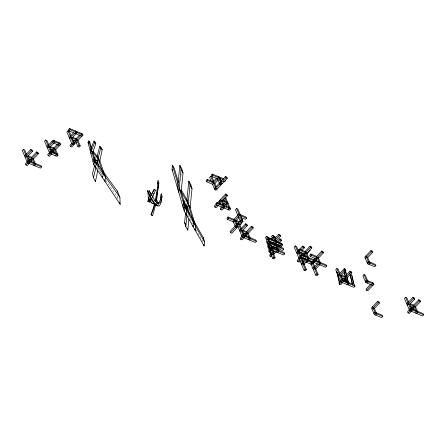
<?xml version="1.0" encoding="UTF-8"?>
<svg xmlns="http://www.w3.org/2000/svg" width="446" height="446" viewBox="0 0 446 446"><rect width="100%" height="100%" fill="white"/><g stroke="black" fill="none" stroke-linecap="round" stroke-linejoin="round"><path stroke-width="0.33" stroke-dasharray="2.23 1.67" d="M180.63 180.574L180.769 179.192M181.193 175.049L181.332 173.667M97.986 169.541L98.271 168.22M94.797 156.618L95.639 157.694M96.933 167.434L101.978 174.799M105.958 180.608L117.326 197.204L118.352 199.797M184.376 200.154L186.428 203.75M187.805 215.34L192.594 223.741M196.095 229.88L202.936 241.871M100.684 171.961L101.738 175.256M117.309 195.945L117.326 197.204"/><path stroke-width="0.67" d="M151.322 198.325C151.272 199.964 151.2 199.368 150.19 200.789L149.666 202.278A10.169 1.539 74.9 0 1 149.198 202.005L147.916 201.464L148.797 199.306M148.786 197.712L148.39 198.057L148.412 199.122L150.118 201.458L149.928 195.253M151.278 199.273L150.112 201.48M160.895 198.091L161.251 193.737L160.543 199.234L158.954 202.69A2.581 1.968 -89.1 0 1 157.856 203.136L157.009 202.952L158.531 203.521L157.7 205.879C152.616 202.356 150.575 195.939 147.704 190.721C149.371 196.112 152.153 202.807 157.416 205.645L157.7 205.879A10.169 1.539 74.9 0 1 157.176 205.35M157.773 183.903L158.113 180.435L157.36 188.803M183.696 208.143L183.011 206.944L183.429 202.835L203.354 237.768L204.563 241.899L204.145 246.008L184.22 211.081L172.05 169.363L172.468 165.254L174.442 168.716L178.456 182.47M181.065 192.298L183.033 172.97L181.829 168.839L179.85 165.377L177.53 188.156L178.216 189.355M178.74 192.287L181.059 169.508L179.85 165.377M184.22 211.081L184.638 206.972L172.468 165.254M188.909 219.109L187.788 230.153L185.809 226.691L184.605 222.56L185.592 212.898M186.082 208.065L186.434 204.614M186.857 200.438L188.825 181.109L190.799 184.572L192.009 188.703L190.041 208.031M185.809 226.691L187.008 214.961M187.498 210.127L190.029 185.246L188.825 181.109M190.659 185.954L190.799 184.572M203.214 239.134L203.354 237.768M157.003 192.025L157.159 190.659M156.959 190.637L157.131 189.338M160.61 200.304L160.766 199.245M156.78 191.914L155.364 200.176M156.669 199.836L158.871 182.67L155.816 201.118M94.675 165.55L92.528 173.6L93.443 177.748L95.444 181.438L97.847 170.199M99.614 161.931L102.218 149.75L101.292 147.704L99.793 146.327L97.005 156.802M155.777 204.43L152.627 215.535L151.055 214.766L152.627 215.535M93.443 177.748L95.996 167.289M96.955 163.37L100.645 148.267L99.793 146.327M154.4 204.491L151.055 214.766M95.745 161.524L96.102 160.181M155.046 204.207L153.117 210.306L151.244 214.598M93.822 164.725L94.647 161.792L88.76 140.93L88.007 142.452L93.822 164.725L120.147 204.329L119.885 197.244L117.237 190.921L93.872 159.049L93.052 161.764M151.657 194.545L153.87 189.656L155.063 189.795L155.392 190.225L154.823 191.88L152.309 197.545M92.456 153.268L95.795 143.69L95.165 142.068L94.017 141.014L90.164 150.709M153.669 194.094L153.959 193.28M94.017 141.014L94.602 142.558L90.722 152.855L91.369 153.703M153.078 195.649L152.46 197.104M155.392 190.225L154.11 189.689L151.066 195.147M155.498 200.65L155.849 199.195M155.593 199.875L155.86 199.306M155.091 204.123L155.342 204.513A10.23 1.55 74.9 0 0 156.122 205.115L157.248 202.986A10.236 1.55 74.9 0 1 156.802 202.802M151.227 195.197L149.053 190.559L154.511 200.092L156.702 202.568L158.531 203.521L156.295 199.122L156.646 199.97L155.749 201.269A2.581 1.968 -89.1 0 1 155.409 201.514M156.646 199.97L155.788 201.235L156.474 202.406M155.303 200.349L154.656 201.018M153.535 203.839L152.231 203.421L150.731 202.15L148.412 199.122L148.791 198.71M26.509 154.16L24.692 149.895L23.409 149.36L22.3 150.542L27.501 162.734L40.458 168.136L41.567 166.955L41.049 165.75L28.092 160.343L26.983 161.524M24.642 156.033L30.791 149.477L32.073 150.018L32.591 151.222L27.39 156.769M25.16 157.243L31.304 150.687L30.791 149.477M48.787 144.872L46.964 140.607L45.682 140.072L44.572 141.254L49.774 153.441L56.893 156.412L58.002 155.23L55.404 149.142M27.329 161.826L25.439 163.838L25.952 165.048L27.239 165.583L29.603 163.063M28.75 160.309L30.166 158.798M31.426 157.46L36.628 151.913L37.91 152.448L38.428 153.658L33.221 159.205M27.501 162.734L28.611 161.552L23.409 149.36M25.952 165.048L28.321 162.528M29.737 161.017L37.141 153.123L36.628 151.913M28.784 163.269L29.893 162.088L27.557 156.607M31.019 161.552L31.967 160.543M46.914 146.745L53.063 140.189L60.182 143.16L60.701 144.37L55.499 149.917M47.432 147.949L53.581 141.399L53.063 140.189M49.662 147.481L54.864 141.934L54.345 140.724M33.338 165.171L34.442 163.989L31.588 157.287M77.771 140.624L82.973 135.082L82.454 133.872L69.504 128.465L68.394 129.647L68.907 130.856L81.863 136.259M34.621 165.706L35.73 164.524L33.132 158.43M71.059 135.578L69.242 131.319L67.954 130.784L66.844 131.966L72.046 144.153L73.328 144.688L74.437 143.506L71.839 137.418M68.907 130.856L70.016 129.674L69.504 128.465M49.255 152.237L50.365 151.055L57.484 154.026M49.601 152.532L47.711 154.55L48.229 155.76L49.512 156.295L51.401 154.277M51.022 151.021L52.444 149.51M53.698 148.172L57.484 144.136M49.774 153.441L50.883 152.259L45.682 140.072M48.229 155.76L50.593 153.24M52.009 151.724L59.413 143.835L58.9 142.625M51.056 153.981L52.165 152.8L49.567 146.706M53.297 152.264L54.239 151.255M69.186 137.457L73.445 132.919M69.704 138.661L75.853 132.111L75.335 130.901M71.934 138.188L77.136 132.646L76.623 131.436M55.611 155.877L56.72 154.695L53.86 148M71.878 143.244L69.983 145.262L70.501 146.472L71.784 147.007L76.511 141.962M73.295 141.733L74.716 140.222M75.971 138.879L79.756 134.848M72.046 144.153L73.155 142.971L67.954 130.784M70.501 146.472L72.391 144.454M73.813 142.943L81.69 134.541L81.172 133.337M77.676 139.854L80.274 145.942L79.165 147.124L77.883 146.589L78.992 145.407L76.132 138.706M213.149 181.862L207.212 179.387L206.102 180.569L206.621 181.778L213.149 184.499M223.429 178.679L212.251 174.012L211.142 175.194L211.66 176.404L217.592 178.879M213.812 181.126L211.989 176.867L210.707 176.332L209.598 177.514L211.159 181.165M206.621 181.778L207.73 180.597L207.212 179.387M211.66 176.404L212.77 175.222L212.251 174.012M212.887 181.996L216.672 177.96M212.458 184.209L218.607 177.659M214.688 183.741L218.468 179.705M214.281 188.496L225.47 176.566L226.758 177.101L227.27 178.311L216.081 190.236L214.799 189.701L212.463 184.22M214.799 189.701L225.988 177.776L225.47 176.566M225.726 180.63L224.617 181.812L223.429 181.316M230.008 207.858L217.051 202.451L215.942 203.632L216.455 204.842L229.411 210.244L230.521 209.062L225.581 197.483M222.18 201.313L227.382 195.766L226.869 194.556L225.587 194.021L214.398 205.946L214.911 207.156L216.193 207.691L218.562 205.171M216.455 204.842L217.564 203.66L217.051 202.451M214.911 207.156L216.806 205.138M218.222 203.627L226.1 195.231L225.587 194.021M219.504 204.162L220.452 203.153M221.651 206.872L220.235 208.382L220.748 209.592L222.03 210.127L224.399 207.607M223.541 204.853L224.489 203.844M222.292 207.273L223.401 206.091L220.547 199.395M220.748 209.592L223.111 207.072M224.059 206.063L226.897 203.036M223.58 207.808L224.689 206.626L222.348 201.146M228.129 209.709L229.238 208.527L224.817 198.163M234.568 219.688L228.04 216.968L226.93 218.15L227.449 219.354L233.972 222.08M239.747 224.795L243.059 221.266L237.857 209.074L236.575 208.538L235.466 209.72L240.667 221.913L241.949 222.448M227.449 219.354L228.558 218.172L228.04 216.968M233.715 219.577L238.917 214.03L246.036 217.001L246.549 218.205L245.445 219.387L241.292 217.659M233.28 221.79L239.43 215.24L246.549 218.205M235.51 221.316L239.296 217.286M241.593 229.082L239.519 224.21L238.231 223.675L237.127 224.856L242.323 237.049L255.279 242.451L256.389 241.269L255.876 240.065L242.919 234.657L241.81 235.839M238.326 226.306L231.87 233.191L230.588 232.656L237.517 225.263M238.465 224.26L241.771 220.731L236.575 208.538M240.405 224.762L241.509 223.58M239.469 230.348L245.618 223.792L246.9 224.332L247.413 225.537L242.211 231.084M239.981 231.558L246.131 225.001L245.618 223.792M242.156 236.14L240.26 238.153L240.779 239.363L242.061 239.898L244.425 237.378M243.572 234.624L244.52 233.62M246.248 231.775L251.449 226.228L252.737 226.763L253.25 227.973L248.048 233.52M242.323 237.049L243.432 235.867L238.231 223.675M240.779 239.363L243.142 236.843M244.09 235.834L251.968 227.438L251.449 226.228M243.611 237.584L244.715 236.402L242.117 230.309M245.372 236.369L246.32 235.36M248.16 239.485L249.269 238.303L246.409 231.602M249.442 240.02L250.552 238.839L247.954 232.745M267.845 236.759L266.563 236.224L265.454 237.406L270.655 249.598L283.611 255L284.715 253.819L284.202 252.614L271.246 247.207L270.137 248.389M272.01 239.017L267.856 237.283L266.747 238.465L267.265 239.669L268.453 240.165M267.265 239.669L268.375 238.487L267.856 237.283M280.261 247.474L282.625 244.954L282.112 243.745L269.155 238.342L268.046 239.524L268.559 240.728L281.515 246.136M267.238 241.052L266.502 241.838L271.698 254.03L272.985 254.566L274.089 253.384L272.534 249.727M273.933 235.822L272.645 235.282L271.542 236.464L272.316 238.292M268.559 240.728L269.668 239.547L269.155 238.342M267.795 242.897L269.685 240.879M271.107 239.368L273.944 236.341L275.227 236.876L275.745 238.086L273.376 240.606M268.308 244.107L270.677 241.581M272.093 240.071L274.457 237.551L273.944 236.341M270.198 242.775L269.089 243.956L269.607 245.161L282.563 250.568L283.673 249.386L283.154 248.182L270.198 242.775L270.716 243.979L283.673 249.386M268.492 245.261L267.544 246.27L272.746 258.463L274.028 258.998L275.137 257.816L273.32 253.551M275.422 237.874L278.733 234.345L280.016 234.88L280.534 236.09L275.801 241.13M271.012 243.126L271.96 242.122M269.607 245.161L270.716 243.979M271.843 243.444L272.79 242.44M275.466 239.586L279.246 235.555L278.733 234.345M268.843 247.329L269.785 246.32M272.155 243.8L273.571 242.29M269.356 248.539L270.304 247.53M273.142 244.503L275.505 241.983L274.468 239.547M276.944 241.804L279.781 238.777L281.064 239.312L281.577 240.522L279.213 243.042M272.06 247.563L273.008 246.554M274.424 245.038L276.788 242.518L274.97 238.259M270.655 249.598L271.759 248.416L270.46 245.367M270.393 252.447L269.105 251.912L270.053 250.903M272.891 247.881L273.838 246.872M277.93 242.507L280.294 239.987L279.781 238.777M269.886 251.761L270.834 250.752M273.197 248.232L274.619 246.722M271.937 250.134L273.047 248.952L271.486 245.294M276.849 245.562L278.271 244.051M270.404 252.971L271.346 251.962M274.658 248.433L276.553 246.415L275.511 243.979M271.056 253.623L269.635 255.134L270.153 256.344L271.436 256.879M277.986 246.237L279.408 244.726M273.108 251.996L274.05 250.986M275.472 249.476L277.836 246.95L276.537 243.906M271.698 254.03L272.807 252.849L271.508 249.805M270.153 256.344L271.569 254.833M273.465 252.815L274.881 251.304M278.979 246.939L281.342 244.419L280.824 243.209M273.799 254.359L276.169 251.839M277.897 249.994L279.313 248.483M276.487 252.029L277.596 250.847L276.297 247.803M277.774 252.57L278.884 251.388L277.585 248.338M272.746 258.463L273.855 257.281L272.556 254.237M298.374 250.724L296.557 246.46L295.274 245.924L294.165 247.106L304.049 270.276L305.332 270.817L306.441 269.635L303.843 263.541M305.097 251.572L299.16 249.097L298.051 250.278L298.569 251.488L305.097 254.214M296.506 252.598L298.402 250.58M299.344 249.57L302.656 246.041L303.938 246.577L304.456 247.786L302.093 250.306M298.569 251.488L299.679 250.306L299.16 249.097M297.025 253.802L299.389 251.282M300.805 249.771L303.168 247.251L302.656 246.041M299.255 253.334L300.197 252.325M301.502 254.588L300.398 255.77L300.911 256.98L325.541 267.254L326.65 266.072L326.132 264.868L301.502 254.588L302.02 255.798L326.65 266.072M298.848 258.089L300.743 256.071M301.686 255.062L303.581 253.044M304.835 251.706L310.037 246.164L311.319 246.699L311.838 247.904L306.636 253.451M299.194 258.385L297.304 260.403L297.817 261.612L299.104 262.148L300.52 260.637M300.911 256.98L302.02 255.798M299.366 259.293L301.256 257.281M303.146 255.263L310.555 247.368L310.037 246.164M297.817 261.612L299.712 259.594M301.596 258.825L302.539 257.816M303.96 256.305L305.376 254.789M302.416 258.619L303.358 257.61M306.982 253.752L310.293 250.223M301.189 263.58L305.923 258.535M316.766 256.444L310.834 253.969L309.725 255.151L310.243 256.361L316.175 258.836M301.708 264.785L307.857 258.234L304.997 251.533M310.243 256.361L311.347 255.179L310.834 253.969M303.938 264.316L309.139 258.769L306.541 252.676M306.486 262.265L307.595 261.083M313.36 259.934L315.25 257.916M316.509 256.578L321.711 251.031L322.993 251.566L323.512 252.776L318.305 258.323M304.049 270.276L305.159 269.094L295.274 245.924M312.585 261.852L313.694 260.67L313.176 259.46M311.035 264.166L313.404 261.646M314.82 260.135L322.224 252.241L321.711 251.031M313.867 262.387L314.976 261.205L314.458 259.996M313.265 263.692L314.213 262.683M316.103 260.67L317.05 259.661M312.863 268.447L317.123 263.909M313.382 269.657L319.526 263.101L316.671 256.405M315.612 269.183L320.813 263.642L318.215 257.548M315.517 268.414L318.115 274.502L317.006 275.684L315.723 275.149L316.833 273.967L311.631 261.774M339.936 273.353L338.118 269.089L336.836 268.553L335.727 269.735L340.922 281.928L353.879 287.335L354.988 286.154L354.475 284.944M338.068 275.227L344.217 268.676L345.499 269.211L346.012 270.415L344.73 269.88L344.217 268.676M338.581 276.436L344.73 269.88M340.811 275.962L344.596 271.932M340.41 280.718L341.519 279.536L352.697 284.202M339.807 282.028L338.865 283.037L339.378 284.241L340.66 284.782L342.556 282.764M342.177 279.508L343.593 277.992M346.269 275.143L350.054 271.107L351.337 271.647L351.849 272.852L350.567 272.316L350.054 271.107M340.922 281.928L342.032 280.746L336.836 268.553M367.521 257.838L372.722 252.297L372.209 251.087L370.927 250.552L364.778 257.102L367.632 263.803L374.757 266.775L375.861 265.593L375.348 264.383L368.229 261.412L367.119 262.594M339.378 284.241L341.268 282.229M343.164 280.211L345.84 277.362M346.782 276.353L350.567 272.316M342.21 282.463L343.32 281.281L340.722 275.193M365.291 258.312L371.44 251.756L370.927 250.552M343.972 281.248L345.394 279.737M347.122 277.897L350.433 274.368M346.759 284.364L347.869 283.182L347.35 281.961M367.632 263.803L368.742 262.622L365.887 255.92M348.047 284.899L349.151 283.717L347.334 279.452M368.92 264.339L370.029 263.157L367.432 257.069M367.019 283.009L368.128 281.827L365.268 275.132L363.986 274.591L362.877 275.773L365.731 282.474L372.85 285.446M365.218 281.264L366.328 280.082L373.447 283.054L373.96 284.264L367.811 290.82L366.528 290.285L366.015 289.075L370.269 284.537M365.731 282.474L366.841 281.292L363.986 274.591M366.528 290.285L372.678 283.728L372.165 282.519M373.765 309.106L379.44 303.051L378.927 301.847L377.645 301.312L371.496 307.863L374.35 314.564L381.475 317.535L382.579 316.353L382.066 315.144L374.947 312.172L373.837 313.354M372.009 309.072L378.158 302.516L377.645 301.312M374.35 314.564L375.46 313.382L372.605 306.681M375.638 315.099L376.747 313.917L374.149 307.829M408.647 302.026L406.83 297.761L405.542 297.226L404.433 298.407L409.634 310.6L422.591 316.002L423.7 314.82L423.187 313.616L410.231 308.208L409.121 309.39M406.78 303.899L412.924 297.343L414.211 297.878L414.724 299.088L409.523 304.635M407.293 305.109L413.442 298.552L412.924 297.343M409.467 309.691L407.572 311.704L408.09 312.914L409.372 313.449L411.736 310.929M410.883 308.175L412.305 306.664M413.559 305.326L418.761 299.779L420.048 300.314L420.561 301.524L415.36 307.071M409.634 310.6L410.744 309.418L405.542 297.226M408.09 312.914L410.454 310.394M411.402 309.385L419.279 300.989L418.761 299.779M410.917 311.135L412.026 309.953L409.428 303.86M412.684 309.92L414.105 308.409M415.471 313.036L416.581 311.854L413.721 305.153M416.754 313.571L417.863 312.39L415.527 306.904L408.402 303.927M157.7 205.879L156.133 205.11L157.46 205.651M147.916 201.464L148.406 198.816M155.035 204.112C151.701 204.43 150.096 200.265 148.39 198.057L148.401 198.448M156.959 202.93L158.202 203.092L158.531 203.521M225.988 177.776L227.27 178.311M212.77 175.222L223.351 179.638M219.867 179.827L221.651 180.574M222.231 183.685L220.948 183.15L218.088 176.449M221.121 184.867L219.839 184.332L217.503 178.846M207.73 180.597L214.849 183.562M371.44 251.756L372.722 252.297M217.191 189.054L215.909 188.519L210.707 176.332M70.016 129.674L82.973 135.082M226.1 195.231L227.382 195.766M72.67 137.262L76.233 138.751M222.916 200.382L227.666 202.367M70.814 137.48L77.933 140.451M221.06 200.6L228.179 203.571M368.742 262.622L375.861 265.593M72.67 139.899L76.233 141.388M222.916 203.019L226.479 204.508M73.155 142.971L74.437 143.506M78.992 145.407L80.274 145.942M217.564 203.66L230.521 209.062M310.555 247.368L311.838 247.904M322.224 252.241L323.512 252.776M242.54 220.056L241.258 219.521L230.069 231.446L230.588 232.656M53.581 141.399L60.701 144.37M279.246 235.555L280.534 236.09M241.771 220.731L243.059 221.266M59.591 145.552L52.472 142.581L51.953 141.371M303.168 247.251L304.456 247.786M236.252 220.391L239.809 221.879M246.131 225.001L247.413 225.537M251.968 227.438L253.25 227.973M228.558 218.172L238.543 222.342M274.457 237.551L275.745 238.086M280.294 239.987L281.577 240.522M236.252 223.028L238.03 223.769M299.679 250.306L306.798 253.278M311.347 255.179L318.472 258.15M50.398 146.55L53.955 148.039M413.442 298.552L414.724 299.088M419.279 300.989L420.561 301.524M48.542 146.767L55.661 149.739M269.668 239.547L282.625 244.954M299.394 252.157L303.548 253.891M238.019 226.635L236.731 226.1L233.877 219.399M50.398 149.193L53.955 150.676M298.129 252.62L302.879 254.605M366.841 281.292L373.96 284.264M242.947 230.158L247.101 231.892M236.91 227.817L235.627 227.282L233.029 221.194M270.683 242.457L272.461 243.198M241.091 230.376L248.21 233.347M50.883 152.259L58.002 155.23M242.947 232.795L246.51 234.278M302.332 257.894L305.889 259.382M307.573 260.085L311.726 261.819M341.547 275.037L345.7 276.771M410.259 303.709L413.821 305.192M300.476 258.111L304.629 259.845M306.408 260.592L313.432 263.519M272.322 247.14L274.106 247.881M339.69 275.254L345.622 277.73M243.432 235.867L256.389 241.269M302.332 260.531L303.52 261.027M305.794 261.98L311.726 264.456M271.759 248.416L284.715 253.819M341.547 277.674L345.109 279.157M410.259 306.346L413.821 307.829M302.817 263.603L304.1 264.144M314.486 268.475L315.774 269.01M31.304 150.687L32.591 151.222M37.141 153.123L38.428 153.658M342.032 280.746L354.988 286.154M410.744 309.418L423.7 314.82M272.807 252.849L274.089 253.384M305.159 269.094L306.441 269.635M316.833 273.967L318.115 274.502M273.855 257.281L275.137 257.816M28.126 155.844L31.683 157.326M378.158 302.516L379.44 303.051M26.264 156.061L33.389 159.032M28.126 158.481L31.683 159.963M28.611 161.552L41.567 166.955M375.46 313.382L382.579 316.353M157.248 202.986C161.201 205.149 161.764 198.448 162.01 195.967L161.257 202.06L159.679 205.584A2.581 1.968 -89.1 0 1 158.592 206.058L156.323 204.948M153.352 201.297L151.3 199.412M94.602 142.558L95.795 143.69M100.645 148.267L102.218 149.75M88.76 140.93L89.757 141.979L91.659 148.429M88.007 142.452L88.676 143.205M93.142 151.328L98.003 157.143M91.525 150.731L99.826 160.95M93.944 157.087L97.969 162.377M94.647 161.792L119.885 197.244M148.39 198.057L150.19 200.789M181.059 169.508L183.033 172.97M190.029 185.246L192.009 188.703M172.05 169.363L172.708 170.517M181.371 190.046L187.582 200.934M179.158 188.179L190.107 207.379M183.529 200.689L187.978 208.483M184.638 206.972L204.563 241.899M184.605 222.56L185.921 224.868M155.654 200.968L155.805 201.269L155.336 200.299M412.873 306.943L414.172 309.987M345.014 276.481L346.313 279.525M344.161 278.271L345.722 281.928M315.824 258.195L317.379 261.847M313.176 262.923L314.993 267.182M310.784 263.569L315.723 275.149M304.15 253.322L305.449 256.372M299.16 252.559L300.721 256.216M301.502 258.05L303.319 262.315M272.645 235.282L273.688 237.718M266.563 236.224L267.344 238.053M268.118 239.876L269.685 243.544M268.592 250.702L269.105 251.912M245.562 233.392L246.861 236.436M219.371 176.984L221.45 181.856M235.421 220.547L236.977 224.199M223.708 199.345L224.489 201.174M225.793 204.229L226.83 206.665M214.593 182.966L216.154 186.618M219.438 200.577L220.993 204.229M75.285 140.501L77.883 146.589M53.013 149.789L54.568 153.441M30.997 159.685L32.04 162.121M119.377 202.389L120.147 204.329M99.425 159.824L105.54 177.095L105.033 181.589L104.392 179.649M97.178 156.156L103.177 173.773L102.58 177.898L102.156 176.577M97.111 160.744L99.001 166.681M92.556 151.489L96.264 164.067L95.472 167.205L95.121 165.906M203.8 244.826L204.145 246.008M189.589 205.606L195.588 226.167L195.17 230.275L194.785 228.965M186.924 199.78L193.614 222.705L193.196 226.813L192.85 225.631M187.27 206.509L189.561 214.37M180.691 190.13L186.612 210.434L186.194 214.537L185.809 213.233M187.27 228.385L187.788 230.153M351.214 272.506L354.353 285.802M351.721 275.6L353.756 284.247M349.859 272.868L352.686 284.838M350.049 274.636L352.407 284.609M345.377 270.07L348.516 283.366M345.41 271.168L346.04 273.827M346.352 275.16L347.925 281.811M344.022 270.432L346.849 282.402M344.217 272.199L346.414 281.51M340.348 279.921L340.822 281.917M337.115 272.311L339.78 283.611M336.674 271.419L339.501 283.383M95.143 180.145L95.444 181.438M147.704 190.721L147.788 191.423M147.871 192.103L148.412 199.122M117.237 190.921L117.253 192.176M156.702 202.696A10.236 1.55 74.9 0 1 156.474 202.412"/></g></svg>
